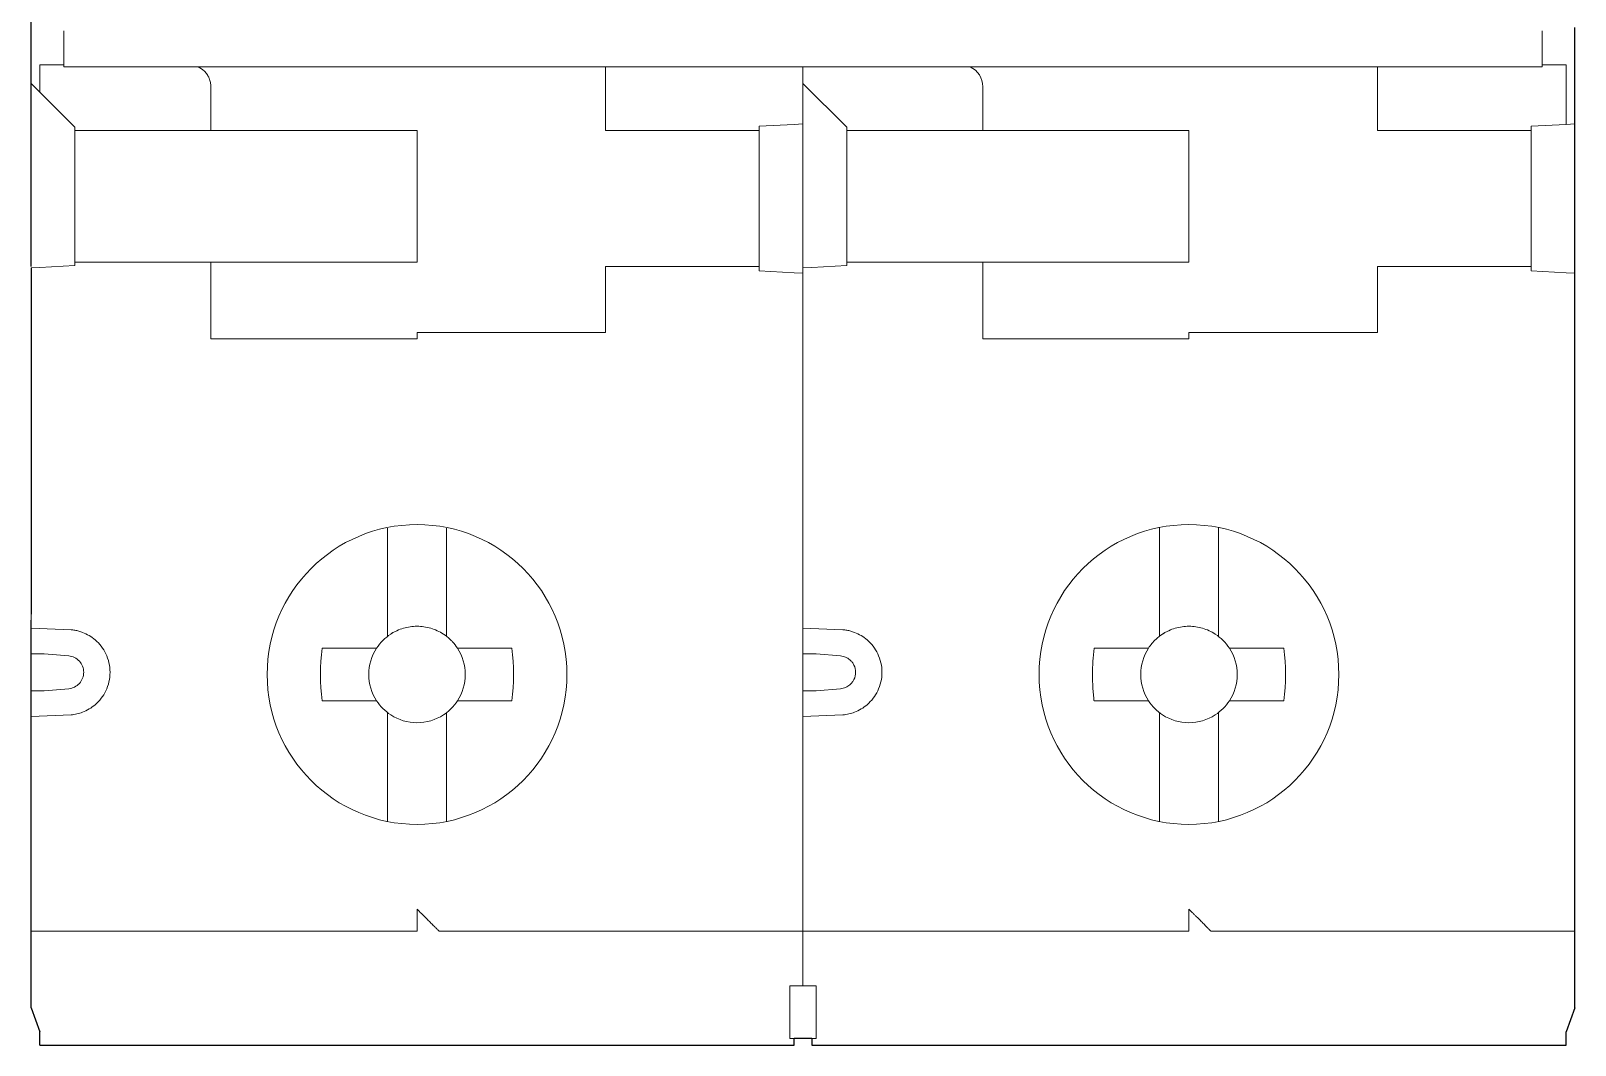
# Model space of a CAD drawing. Header units: millimetres. Extents: x 0 to 3.5, y -9 to 5.9.
# Drawn here: x -0.001 to 3.521, y -8.98 to -6.668 of the extents above; entities that cross this region are included whole.
import ezdxf

# ---------------------------------------------------------------- set-up
doc = ezdxf.new("R2010")
doc.units = ezdxf.units.MM

msp = doc.modelspace()

# ---------------------------------------------------------------- linework, layer by layer
at = {"lineweight": 25}
for p, q in [((0, -7.205), (0, -6.6283)), ((3.52, -8.895), (3.52, -6.66)), ((0, -7.2079), (0, -7.9973)), ((0, -8.1722), (0, -8.0878)), ((0, -8.2626), (0, -8.2573)), ((0, -8.895), (0, -8.2627)), ((0, -8.895), (0.02, -8.9499)), ((3.52, -8.895), (3.5, -8.95)), ((1.78, -8.965), (1.74, -8.965)), ((0.02, -8.98), (1.74, -8.98)), ((1.78, -8.98), (3.5, -8.98))]:
    msp.add_line(p, q, dxfattribs=at)
at = {"lineweight": 13}
for p, q in [((0.075, -6.745), (0.02, -6.745)), ((0.075, -6.7498), (0.485, -6.7498)), ((0.485, -6.7498), (3.035, -6.7498)), ((1.31, -6.895), (1.31, -6.7498)), ((1.76, -8.845), (1.76, -6.7498)), ((3.035, -6.7498), (3.445, -6.7498)), ((3.07, -6.7498), (3.07, -6.895)), ((3.5, -6.745), (3.445, -6.745)), ((3.5, -6.745), (3.5, -6.8808)), ((0, -6.7874), (0.1, -6.8874)), ((0.02, -6.8074), (0.02, -6.795)), ((0.41, -6.895), (0.41, -6.795)), ((1.76, -6.7874), (1.86, -6.8874)), ((2.17, -6.895), (2.17, -6.795)), ((0.1, -7.2026), (0.1, -6.8874)), ((0.1, -6.895), (0.88, -6.895)), ((0.88, -6.895), (0.88, -7.195)), ((1.31, -6.895), (1.66, -6.895)), ((1.66, -6.885), (1.74, -6.8808)), ((1.66, -7.215), (1.66, -6.885)), ((1.76, -6.8798), (1.74, -6.8808)), ((1.86, -7.2026), (1.86, -6.8874)), ((1.86, -6.895), (2.64, -6.895)), ((2.64, -7.195), (2.64, -6.895)), ((3.07, -6.895), (3.42, -6.895)), ((3.42, -6.885), (3.5, -6.8808)), ((3.42, -7.215), (3.42, -6.885)), ((3.52, -6.8798), (3.5, -6.8808)), ((0, -7.105), (-0.0005, -7.1045)), ((3.5205, -7.125), (3.52, -7.125)), ((0, -7.2079), (0.02, -7.2068)), ((0.1, -7.2026), (0.02, -7.2068)), ((0.1, -7.195), (0.88, -7.195)), ((0.41, -7.37), (0.41, -7.195)), ((1.31, -7.205), (1.66, -7.205)), ((1.31, -7.205), (1.31, -7.355)), ((1.74, -7.2192), (1.66, -7.215)), ((1.76, -7.2079), (1.78, -7.2068)), ((1.86, -7.2026), (1.78, -7.2068)), ((1.86, -7.195), (2.64, -7.195)), ((2.17, -7.37), (2.17, -7.195)), ((3.07, -7.205), (3.42, -7.205)), ((3.07, -7.355), (3.07, -7.205)), ((3.5, -7.2192), (3.42, -7.215)), ((1.74, -7.2192), (1.76, -7.2202)), ((3.52, -7.2202), (3.5, -7.2192)), ((0.88, -7.355), (0.88, -7.37)), ((1.31, -7.355), (0.88, -7.355)), ((2.64, -7.355), (2.64, -7.37)), ((2.64, -7.355), (3.07, -7.355)), ((0.88, -7.37), (0.41, -7.37)), ((2.64, -7.37), (2.17, -7.37)), ((-0.0005, -7.6055), (0, -7.605)), ((3.52, -7.585), (3.5205, -7.585)), ((0.8125, -8.0481), (0.8125, -7.8011)), ((0.9475, -8.0481), (0.9475, -7.8011)), ((2.5725, -8.0194), (2.5725, -7.7999)), ((2.7075, -8.0481), (2.7075, -7.7999)), ((0, -8.0148), (0, -7.9974)), ((0.091, -8.0329), (0, -8.0291)), ((1.851, -8.0329), (1.76, -8.0291)), ((0.03, -8.0878), (0.0858, -8.0926)), ((0.6636, -8.075), (0.7494, -8.075)), ((1.0964, -8.075), (1.0106, -8.075)), ((1.79, -8.0878), (1.8458, -8.0926)), ((2.4236, -8.075), (2.5094, -8.075)), ((2.8564, -8.075), (2.7706, -8.075)), ((0.0858, -8.1674), (0.03, -8.1722)), ((1.79, -8.1722), (1.8458, -8.1674)), ((0.7494, -8.195), (0.6636, -8.195)), ((1.0964, -8.195), (1.0106, -8.195)), ((2.5094, -8.195), (2.4236, -8.195)), ((2.8564, -8.195), (2.7706, -8.195)), ((0, -8.2309), (0.091, -8.2271)), ((0.8125, -8.4701), (0.8125, -8.2219)), ((0.9475, -8.4701), (0.9475, -8.2219)), ((1.76, -8.2309), (1.851, -8.2271)), ((2.5725, -8.4701), (2.5725, -8.2506)), ((2.7075, -8.4701), (2.7075, -8.2506)), ((0, -8.72), (0.88, -8.72)), ((0.93, -8.72), (2.64, -8.72)), ((3.52, -8.72), (2.69, -8.72)), ((1.79, -8.845), (1.73, -8.845)), ((1.74, -8.965), (1.73, -8.965)), ((1.79, -8.965), (1.78, -8.965))]:
    msp.add_line(p, q, dxfattribs=at)
for centre in [(0.88, -8.135), (2.64, -8.135)]:
    msp.add_circle(centre, 0.3418, dxfattribs=at)
for centre, radius, start, end in [((2.12, -6.795), 0.05, 0, 64.7859), ((0.88, -8.135), 0.11, 123.0557, 146.9443), ((0.88, -8.135), 0.11, 46.9319, 56.9443), ((0.88, -8.135), 0.11, 33.0557, 43.0681), ((2.64, -8.135), 0.11, 133.0681, 146.9443), ((2.64, -8.135), 0.11, 123.0557, 133.0681), ((2.64, -8.135), 0.11, 33.0557, 56.9443), ((0.88, -8.135), 0.11, 213.0557, 236.9443), ((0.88, -8.135), 0.11, 315, 326.9443), ((2.64, -8.135), 0.11, 213.0557, 236.9443), ((2.64, -8.135), 0.11, 303.0557, 326.9443), ((0.88, -8.135), 0.11, 303.0557, 313.0681)]:
    msp.add_arc(centre, radius, start, end, dxfattribs=at)
for points, knots in [([(0.075, -6.7498), (0.075, -6.7483), (0.075, -6.7475), (0.075, -6.7303), (0.075, -6.7026), (0.075, -6.6793), (0.075, -6.6677)], [0, 0, 0, 0, 0.206145, 0.470763, 0.735381, 1, 1, 1, 1]), ([(3.445, -6.6677), (3.445, -6.6793), (3.445, -6.7026), (3.445, -6.7303), (3.445, -6.7475), (3.445, -6.7483), (3.445, -6.7498)], [0, 0, 0, 0, 0.264619, 0.529237, 0.793855, 1, 1, 1, 1]), ([(0.02, -6.745), (0.02, -6.745), (0.02, -6.7504), (0.02, -6.7689), (0.02, -6.7819), (0.02, -6.795)], [0, 0, 0, 0, 0.5, 0.5, 1, 1, 1, 1]), ([(0.3806, -6.7498), (0.3858, -6.7526), (0.3935, -6.7567), (0.4017, -6.7668), (0.4063, -6.7754), (0.4094, -6.785), (0.4098, -6.7917), (0.41, -6.795)], [0, 0, 0, 0, 0.351287, 0.528122, 0.693874, 0.849103, 1, 1, 1, 1]), ([(0.94, -8.0428), (0.9311, -8.037), (0.9213, -8.0326), (0.901, -8.0266), (0.8906, -8.025), (0.8694, -8.025), (0.859, -8.0266), (0.8438, -8.031), (0.8388, -8.0329), (0.8315, -8.0362), (0.8292, -8.0374), (0.8257, -8.0393), (0.8245, -8.04), (0.8228, -8.041), (0.822, -8.0415), (0.8211, -8.0421), (0.8206, -8.0424), (0.8202, -8.0425), (0.82, -8.0428)], [0, 0, 0, 0, 0.25, 0.25, 0.5, 0.5, 0.75, 0.75, 0.875, 0.875, 0.9375, 0.9375, 0.96875, 0.96875, 0.984375, 0.992188, 0.992188, 1, 1, 1, 1]), ([(2.7, -8.0428), (2.6911, -8.037), (2.6813, -8.0326), (2.661, -8.0266), (2.6506, -8.025), (2.6294, -8.025), (2.619, -8.0266), (2.6038, -8.031), (2.5988, -8.0329), (2.5915, -8.0362), (2.5892, -8.0374), (2.5857, -8.0393), (2.5845, -8.04), (2.5828, -8.041), (2.582, -8.0415), (2.5811, -8.0421), (2.5806, -8.0424), (2.5802, -8.0425), (2.58, -8.0428)], [0, 0, 0, 0, 0.25, 0.25, 0.5, 0.5, 0.75, 0.75, 0.875, 0.875, 0.9375, 0.9375, 0.96875, 0.96875, 0.984375, 0.992187, 0.992187, 1, 1, 1, 1]), ([(0.091, -8.0329), (0.094, -8.0332), (0.1, -8.0339), (0.1089, -8.036), (0.1199, -8.0397), (0.1328, -8.0459), (0.1473, -8.0564), (0.1604, -8.0702), (0.1712, -8.0878), (0.1784, -8.108), (0.1808, -8.13), (0.1784, -8.152), (0.1712, -8.1721), (0.1604, -8.1898), (0.1473, -8.2036), (0.1328, -8.2141), (0.1186, -8.221), (0.1045, -8.2254), (0.0955, -8.2265), (0.091, -8.2271)], [0, 0, 0, 0, 0.031513, 0.062834, 0.094232, 0.152293, 0.210532, 0.279327, 0.348301, 0.424071, 0.50002, 0.57579, 0.651739, 0.720534, 0.789508, 0.847569, 0.905809, 0.95275, 1, 1, 1, 1]), ([(1.851, -8.0329), (1.854, -8.0332), (1.86, -8.0339), (1.8689, -8.036), (1.8799, -8.0397), (1.8928, -8.0459), (1.9073, -8.0564), (1.9204, -8.0702), (1.9312, -8.0878), (1.9384, -8.108), (1.9408, -8.13), (1.9384, -8.152), (1.9312, -8.1721), (1.9204, -8.1898), (1.9073, -8.2036), (1.8928, -8.2141), (1.8786, -8.221), (1.8645, -8.2254), (1.8555, -8.2265), (1.851, -8.2271)], [0, 0, 0, 0, 0.031513, 0.062834, 0.094232, 0.152293, 0.210532, 0.279327, 0.348301, 0.424071, 0.50002, 0.57579, 0.651739, 0.720534, 0.789508, 0.847569, 0.905809, 0.95275, 1, 1, 1, 1]), ([(0, -8.0878), (0, -8.0878), (0.0029, -8.0878), (0.0146, -8.0878), (0.0229, -8.0878), (0.03, -8.0878)], [0, 0, 0, 0, 0.5, 0.5, 1, 1, 1, 1]), ([(0.0858, -8.0926), (0.095, -8.0935), (0.1039, -8.0978), (0.1164, -8.1115), (0.12, -8.1207), (0.12, -8.1393), (0.1164, -8.1485), (0.1039, -8.1622), (0.095, -8.1665), (0.0858, -8.1674)], [0, 0, 0, 0, 0.25, 0.25, 0.5, 0.5, 0.75, 0.75, 1, 1, 1, 1]), ([(0.7494, -8.075), (0.7561, -8.075), (0.7686, -8.075), (0.7817, -8.075), (0.7878, -8.075)], [0, 0, 0, 0, 0.540007, 1, 1, 1, 1]), ([(0.9722, -8.195), (0.9838, -8.1771), (0.99, -8.1563), (0.99, -8.1137), (0.9838, -8.0929), (0.9722, -8.075)], [0, 0, 0, 0, 0.5, 0.5, 1, 1, 1, 1]), ([(1.76, -8.0878), (1.76, -8.0878), (1.7629, -8.0878), (1.7746, -8.0878), (1.7829, -8.0878), (1.79, -8.0878)], [0, 0, 0, 0, 0.5, 0.5, 1, 1, 1, 1]), ([(1.8458, -8.1674), (1.8477, -8.1671), (1.8516, -8.1666), (1.8572, -8.1647), (1.8624, -8.162), (1.8675, -8.1582), (1.8725, -8.153), (1.8781, -8.1439), (1.8813, -8.13), (1.8781, -8.1162), (1.8725, -8.107), (1.8662, -8.1005), (1.8574, -8.0947), (1.8496, -8.0933), (1.8458, -8.0926)], [0, 0, 0, 0, 0.053559, 0.105722, 0.157796, 0.211095, 0.279916, 0.349203, 0.500308, 0.651412, 0.720233, 0.789521, 0.894347, 1, 1, 1, 1]), ([(2.4236, -8.075), (2.4212, -8.0949), (2.42, -8.115), (2.42, -8.145), (2.4203, -8.155), (2.4212, -8.17), (2.4216, -8.175), (2.4223, -8.1825), (2.4226, -8.1863), (2.4231, -8.1906), (2.4234, -8.1928), (2.4235, -8.1938), (2.4235, -8.1944), (2.4237, -8.1947), (2.4236, -8.195)], [0, 0, 0, 0, 0.5, 0.5, 0.75, 0.75, 0.875, 0.875, 0.9375, 0.96875, 0.984375, 0.992188, 0.992188, 1, 1, 1, 1]), ([(2.5478, -8.075), (2.5362, -8.0928), (2.53, -8.1137), (2.53, -8.1562), (2.5362, -8.1772), (2.5478, -8.195)], [0, 0, 0, 0, 0.5, 0.5, 1, 1, 1, 1]), ([(2.7322, -8.195), (2.7438, -8.1771), (2.75, -8.1562), (2.75, -8.1139), (2.7439, -8.0928), (2.7322, -8.075)], [0, 0, 0, 0, 0.5, 0.5, 1, 1, 1, 1]), ([(0, -8.1722), (0, -8.1722), (0.0032, -8.1722), (0.0143, -8.1722), (0.0221, -8.1722), (0.03, -8.1722)], [0, 0, 0, 0, 0.5, 0.5, 1, 1, 1, 1]), ([(0.7494, -8.195), (0.7561, -8.195), (0.7686, -8.195), (0.7818, -8.195), (0.7878, -8.195)], [0, 0, 0, 0, 0.54278, 1, 1, 1, 1]), ([(1.76, -8.1722), (1.76, -8.1722), (1.7632, -8.1722), (1.7743, -8.1722), (1.7821, -8.1722), (1.79, -8.1722)], [0, 0, 0, 0, 0.5, 0.5, 1, 1, 1, 1]), ([(0.82, -8.2272), (0.8378, -8.2388), (0.8586, -8.245), (0.9011, -8.245), (0.9222, -8.2388), (0.94, -8.2272)], [0, 0, 0, 0, 0.5, 0.5, 1, 1, 1, 1]), ([(2.58, -8.2272), (2.5978, -8.2388), (2.6186, -8.245), (2.6611, -8.245), (2.6822, -8.2388), (2.7, -8.2272)], [0, 0, 0, 0, 0.5, 0.5, 1, 1, 1, 1]), ([(0.88, -8.67), (0.88, -8.6721), (0.88, -8.6763), (0.88, -8.6825), (0.88, -8.6897), (0.88, -8.6976), (0.88, -8.7055), (0.88, -8.7121), (0.88, -8.7166), (0.88, -8.7195), (0.88, -8.7198), (0.88, -8.72)], [0, 0, 0, 0, 0.080758, 0.160392, 0.240099, 0.368585, 0.500066, 0.628554, 0.760036, 0.877963, 1, 1, 1, 1]), ([(0.93, -8.72), (0.93, -8.72), (0.9299, -8.7199), (0.9291, -8.7191), (0.9279, -8.7179), (0.9257, -8.7157), (0.9217, -8.7117), (0.9154, -8.7054), (0.9077, -8.6977), (0.8991, -8.6891), (0.8897, -8.6797), (0.8833, -8.6733), (0.88, -8.67)], [0, 0, 0, 0, 0.051851, 0.10362, 0.156261, 0.210683, 0.323967, 0.445967, 0.575521, 0.712834, 0.854621, 1, 1, 1, 1]), ([(2.64, -8.67), (2.64, -8.6721), (2.64, -8.6763), (2.64, -8.6825), (2.64, -8.6897), (2.64, -8.6976), (2.64, -8.7055), (2.64, -8.7121), (2.64, -8.7166), (2.64, -8.7195), (2.64, -8.7198), (2.64, -8.72)], [0, 0, 0, 0, 0.080758, 0.160392, 0.240099, 0.368585, 0.500066, 0.628554, 0.760036, 0.877963, 1, 1, 1, 1]), ([(2.64, -8.67), (2.642, -8.672), (2.6458, -8.6758), (2.651, -8.6811), (2.6554, -8.6854), (2.6611, -8.6911), (2.6679, -8.6979), (2.6756, -8.7055), (2.6818, -8.7118), (2.6865, -8.7165), (2.6894, -8.7195), (2.6898, -8.7198), (2.69, -8.72)], [0, 0, 0, 0, 0.090531, 0.16862, 0.234268, 0.287481, 0.430984, 0.554468, 0.680793, 0.795506, 0.900919, 1, 1, 1, 1]), ([(1.73, -8.965), (1.73, -8.9601), (1.73, -8.9536), (1.73, -8.9272), (1.73, -8.9012), (1.73, -8.845)], [0.2858647, 0.2858647, 0.2858647, 0.2858647, 0.5, 0.5, 1, 1, 1, 1]), ([(1.79, -8.965), (1.79, -8.9631), (1.79, -8.9576), (1.79, -8.9462), (1.79, -8.9303), (1.79, -8.9125), (1.79, -8.8939), (1.79, -8.8813), (1.79, -8.845)], [0.287427, 0.287427, 0.287427, 0.287427, 0.3699948, 0.5001298, 0.629921, 0.7600558, 0.879771, 1, 1, 1, 1])]:
    msp.add_open_spline(points, degree=3, knots=knots, dxfattribs=at)
at = {"lineweight": 25}
for points, knots in [([(0, -8.0878), (0, -8.076), (0, -8.0526), (0, -8.0248), (0, -8.015), (0, -8.0112)], [0, 0, 0, 0, 0.378161, 0.755931, 1, 1, 1, 1]), ([(0, -8.2573), (0, -8.2568), (0, -8.2544), (0, -8.2371), (0, -8.2079), (0, -8.1841), (0, -8.1722)], [0, 0, 0, 0, 0.06983, 0.379482, 0.689581, 1, 1, 1, 1]), ([(0.02, -8.98), (0.02, -8.9799), (0.02, -8.9797), (0.02, -8.9785), (0.02, -8.9762), (0.02, -8.9721), (0.02, -8.9657), (0.02, -8.9581), (0.02, -8.9526), (0.02, -8.9499)], [0, 0, 0, 0, 0.0807576, 0.160392, 0.2400995, 0.3685854, 0.5000663, 0.6285535, 0.7387531, 0.7387531, 0.7387531, 0.7387531]), ([(1.74, -8.98), (1.74, -8.9791), (1.74, -8.9774), (1.74, -8.9707), (1.74, -8.9651), (1.74, -8.965)], [0, 0, 0, 0, 0.494587, 0.989166, 1, 1, 1, 1]), ([(1.78, -8.965), (1.78, -8.9651), (1.78, -8.9707), (1.78, -8.9774), (1.78, -8.9791), (1.78, -8.98)], [0, 0, 0, 0, 0.010834, 0.505413, 1, 1, 1, 1]), ([(3.5, -8.98), (3.5, -8.98), (3.5, -8.9746), (3.5, -8.961), (3.5, -8.9557), (3.5, -8.95)], [0, 0, 0, 0, 0.5, 0.5, 0.737757, 0.737757, 0.737757, 0.737757])]:
    msp.add_open_spline(points, degree=3, knots=knots, dxfattribs=at)
at = {"lineweight": 13}
for points in [[(2.5725, -8.0194), (2.5725, -8.0232), (2.5725, -8.027), (2.5725, -8.0481)], [(0.9551, -8.0546), (0.956, -8.0555), (0.9569, -8.0563), (0.9578, -8.0572)], [(0.9578, -8.0572), (0.9587, -8.0581), (0.9595, -8.059), (0.9604, -8.0599)], [(0.6636, -8.075), (0.6588, -8.1148), (0.6588, -8.1552), (0.6636, -8.195)], [(0.7878, -8.075), (0.7762, -8.0929), (0.77, -8.1137), (0.77, -8.135)], [(1.0106, -8.075), (0.9982, -8.075), (0.9856, -8.075), (0.9722, -8.075)], [(1.0964, -8.195), (1.1012, -8.1552), (1.1012, -8.1148), (1.0964, -8.075)], [(2.5094, -8.075), (2.5218, -8.075), (2.5344, -8.075), (2.5478, -8.075)], [(2.7706, -8.075), (2.7582, -8.075), (2.7456, -8.075), (2.7322, -8.075)], [(2.8564, -8.075), (2.8612, -8.1148), (2.8612, -8.1552), (2.8564, -8.195)], [(0.77, -8.135), (0.77, -8.1562), (0.7763, -8.1773), (0.7878, -8.195)], [(0.9722, -8.195), (0.9856, -8.195), (0.9982, -8.195), (1.0106, -8.195)], [(2.5094, -8.195), (2.5218, -8.195), (2.5344, -8.195), (2.5478, -8.195)], [(2.7322, -8.195), (2.7456, -8.195), (2.7582, -8.195), (2.7706, -8.195)], [(0.9578, -8.2128), (0.9569, -8.2137), (0.956, -8.2145), (0.9551, -8.2154)], [(2.5725, -8.2219), (2.5725, -8.243), (2.5725, -8.2468), (2.5725, -8.2506)], [(2.7075, -8.2219), (2.7075, -8.243), (2.7075, -8.2468), (2.7075, -8.2506)]]:
    msp.add_open_spline(points, degree=3, dxfattribs=at)

doc.saveas('drawing.dxf')
